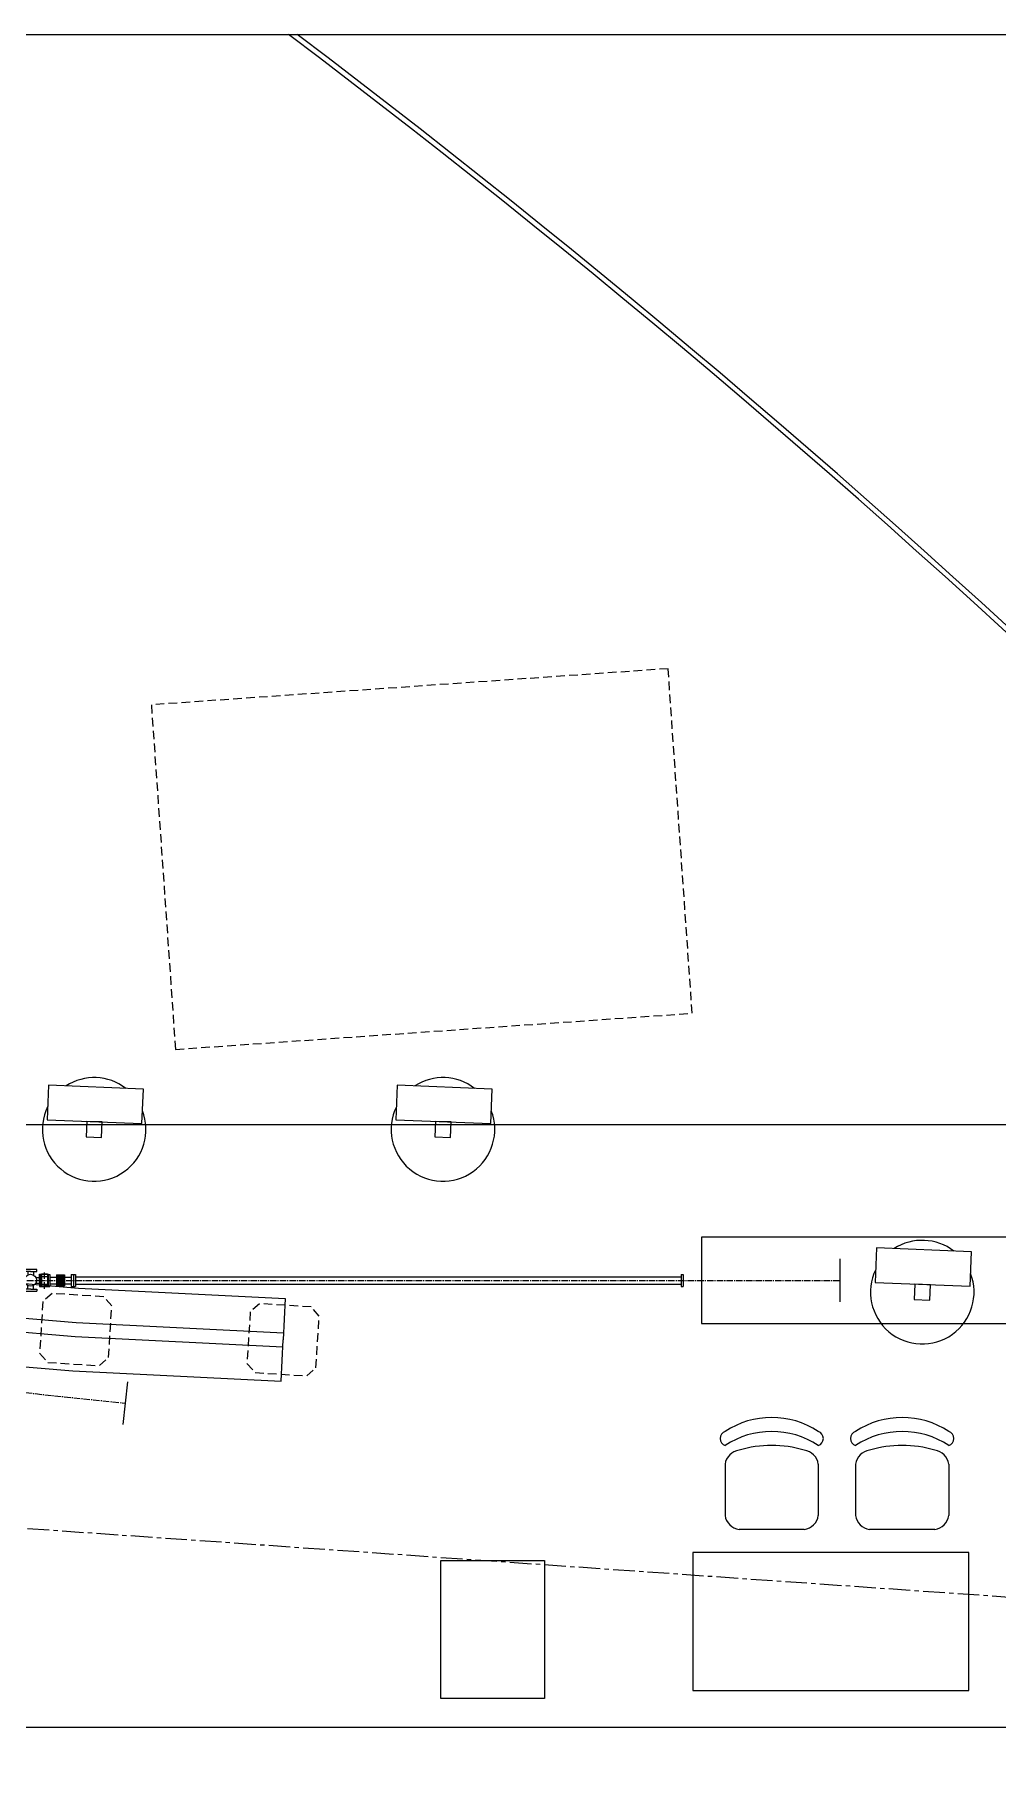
# Model space of a CAD drawing. Extents: x -50 to 48714, y -13211 to 6743.
# Drawn here: x 32224 to 37801, y -3257 to 6743 of the extents above; entities that cross this region are included whole.
import ezdxf

# ---------------------------------------------------------------- set-up
doc = ezdxf.new("R2010")
doc.units = 0
doc.header["$LTSCALE"] = 50
for name, pattern in [('UE46_01$0$GESTRICHELT2', [0.375, 0.25, -0.125]), ('UE46_01$0$GESTRICHELTX2', [1.5, 1, -0.5]), ('UE46_01$0$MITTE2', [1.125, 0.75, -0.125, 0.125, -0.125]), ('UE46_HMI$0$GESTRICHELTX2', [1.5, 1, -0.5]), ('W_ASL63$0$MITTEX2', [4, 2.5, -0.5, 0.5, -0.5])]:
    doc.linetypes.add(name, pattern=pattern)
doc.layers.get('0').update_dxf_attribs({"linetype": 'CONTINUOUS'})
for name, color, linetype in [('UE46_01$0$FP_1_7', 7, 'CONTINUOUS'), ('UE46_01$0$MEDIEN_SAEULEN', 7, 'UE46_01$0$GESTRICHELTX2'), ('UE46_01$0$MITTE2', 5, 'UE46_01$0$MITTE2'), ('UE46_01$0$MITTEKLEIN', 5, 'UE46_01$0$MITTE2'), ('UE46_01$0$TEXT', 2, 'CONTINUOUS'), ('UE46_01$0$VERDECKT2', 7, 'UE46_01$0$GESTRICHELT2'), ('W_ASL63$0$-EGWD', 7, 'CONTINUOUS'), ('W_ASL63$0$DICK', 8, 'CONTINUOUS'), ('W_ASL63$0$MITTEX2', 5, 'W_ASL63$0$MITTEX2')]:
    doc.layers.add(name, color=color, linetype=linetype)
doc.styles.add('UE46_01$0$STANDARD_H15', font='isocp.shx', dxfattribs={"height": 15})

# ---------------------------------------------------------------- blocks, each defined once
blk = doc.blocks.new('W_ASL63$0$UMLAUF_K')
at = {"layer": 'W_ASL63$0$-EGWD', "color": 1, "linetype": 'CONTINUOUS'}
for radius, start, end in [(55970, 38.30201, 52.9846), (56000, 38.27776, 52.94389)]:
    blk.add_arc((-16000.8, -39946.7), radius, start, end, dxfattribs=at)
blk = doc.blocks.new('W_ASL63', base_point=(-9164.7, 2320.9))
at = {"layer": 'W_ASL63$0$DICK'}
blk.add_line((6836.1, 9064.2), (39549.8, 9064.2), dxfattribs=at)
at = {"layer": 'W_ASL63$0$MITTEX2'}
blk.add_line((5661.5, 1627.3), (30997.2, -144.3), dxfattribs=at)
blk.add_blockref('W_ASL63$0$UMLAUF_K', (6836.1, 4320.3))
blk = doc.blocks.new('UE46_HMI$0$USER_SAEULE')
for points in [[(-45, -45), (45, -45), (45, 45), (-45, 45)], [(-275, -245), (275, -245), (275, -45), (-275, -45)]]:
    blk.add_lwpolyline(points, close=True)
for start, end in [(336.44354, 203.55646), (234.75249, 305.24751)]:
    blk.add_arc((0, 0), 300, start, end)
blk = doc.blocks.new('UE46_HMI')
at = {"linetype": 'UE46_HMI$0$GESTRICHELTX2'}
blk.add_lwpolyline([(15900.8, 2861.8), (16040.3, 866.7), (19033, 1076), (18893.5, 3071.1)], close=True, dxfattribs=at)
at = {"rotation": 177.6593839340127}
for p in [(15569.6, 403.2), (17589.6, 403.2)]:
    blk.add_blockref('UE46_HMI$0$USER_SAEULE', p, dxfattribs=at)
blk = doc.blocks.new('UE46_01$0$K35_6')
for p, q in [((0, 36), (0, -36)), ((12, 36), (0, 36)), ((12, 0), (12, 36)), ((12, 17.5), (32.3, 17.5)), ((12, 0), (12, 17.5)), ((12, 0), (12, -36)), ((98.4, 63.6), (26.4, 63.6)), ((26.4, 51.6), (26.4, 63.6)), ((62.4, 51.6), (26.4, 51.6)), ((46.1, 51.6), (46.1, 31.3)), ((62.4, 51.6), (98.4, 51.6)), ((62.4, 51.6), (79.9, 51.6)), ((79.9, 51.6), (79.9, 31.3)), ((93.7, 17.5), (114, 17.5)), ((98.4, 51.6), (98.4, 63.6)), ((114, 36), (126, 36)), ((114, 0), (114, 36)), ((114, 0), (114, -36)), ((126, 36), (126, -36)), ((12, -36), (0, -36)), ((12, -16.3), (32.3, -16.3)), ((27.6, -50.4), (27.6, -62.4)), ((63.6, -50.4), (27.6, -50.4)), ((27.6, -62.4), (99.6, -62.4)), ((46.1, -50.4), (46.1, -30)), ((63.6, -50.4), (46.1, -50.4)), ((63.6, -50.4), (99.6, -50.4)), ((79.9, -50.4), (79.9, -30)), ((93.7, -16.3), (114, -16.3)), ((99.6, -50.4), (99.6, -62.4)), ((114, -36), (126, -36))]:
    blk.add_line(p, q)
blk.add_circle((63, 0.6), 35)
blk.add_circle((63, 0.6), 35)
blk.add_circle((63, 0.6), 35)
blk = doc.blocks.new('UE46_01$0$V_DN40_O')
for p, q in [((-5, 22.5), (40, 22.5)), ((0, 38), (35, 38)), ((0, 38), (0, 35)), ((35, 38), (35, 35)), ((-5, -22.5), (40, -22.5)), ((0, -35), (0, -38)), ((35, -38), (0, -38)), ((35, -35), (35, -38))]:
    blk.add_line(p, q)
blk.add_lwpolyline([(-5, 35), (-5, -35), (40, -35), (40, 35)], close=True)
at = {"layer": 'UE46_01$0$MITTEKLEIN'}
blk.add_line((17.5, -48), (17.5, 48), dxfattribs=at)
at = {"layer": 'UE46_01$0$VERDECKT2'}
for p, q in [((0, 35), (0, -35)), ((35, 35), (35, -35))]:
    blk.add_line(p, q, dxfattribs=at)
blk = doc.blocks.new('UE46_01$0$CF35_150')
for p, q in [((0, 34.7), (12.7, 34.7)), ((0, 34.7), (0, -34.7)), ((12.7, 34.7), (12.7, -34.7)), ((12.7, 19.1), (52.5, 19.1)), ((52.5, 31.6), (97.5, 31.6)), ((52.5, 31.6), (52.5, -31.6)), ((53.8, 31.6), (53.8, -31.6)), ((55.3, 31.6), (55.3, -31.6)), ((56.7, 31.6), (56.7, -31.6)), ((58.1, 31.6), (58.1, -31.6)), ((59.5, 31.6), (59.5, -31.6)), ((60.9, 31.6), (60.9, -31.6)), ((62.3, 31.6), (62.3, -31.6)), ((63.7, 31.6), (63.7, -31.6)), ((65.1, 31.6), (65.1, -31.6)), ((66.5, 31.6), (66.5, -31.6)), ((68, 31.6), (68, -31.6)), ((69.4, 31.6), (69.4, -31.6)), ((70.8, 31.6), (70.8, -31.6)), ((72.2, 31.6), (72.2, -31.6)), ((73.6, 31.6), (73.6, -31.6)), ((75, 31.6), (75, -31.6)), ((76.4, 31.6), (76.4, -31.6)), ((77.8, 31.6), (77.8, -31.6)), ((79.2, 31.6), (79.2, -31.6)), ((80.6, 31.6), (80.6, -31.6)), ((82, 31.6), (82, -31.6)), ((83.5, 31.6), (83.5, -31.6)), ((84.9, 31.6), (84.9, -31.6)), ((86.3, 31.6), (86.3, -31.6)), ((87.7, 31.6), (87.7, -31.6)), ((89.1, 31.6), (89.1, -31.6)), ((90.5, 31.6), (90.5, -31.6)), ((91.9, 31.6), (91.9, -31.6)), ((93.3, 31.6), (93.3, -31.6)), ((94.7, 31.6), (94.7, -31.6)), ((96.2, 31.6), (96.2, -31.6)), ((97.5, 31.6), (97.5, -31.6)), ((97.5, 19.1), (137.3, 19.1)), ((137.3, 34.7), (137.3, -34.7)), ((137.3, 34.7), (150, 34.7)), ((150, 34.7), (150, -34.7)), ((0, -34.7), (12.7, -34.7)), ((12.7, -19.1), (52.5, -19.1)), ((52.5, -31.6), (97.5, -31.6)), ((97.5, -19.1), (137.3, -19.1)), ((137.3, -34.7), (150, -34.7))]:
    blk.add_line(p, q)
at = {"layer": 'UE46_01$0$TEXT', "style": 'UE46_01$0$STANDARD_H15', "flags": 1}
for tag, p in [('ID', (1.2, -200.2)), ('SPARTE', (1.2, -285.7)), ('BEZ', (1.2, -228.7)), ('KURZBEZ', (1.2, -257.2)), ('FIRMA', (1.2, -314.2)), ('TYP', (1.2, -342.7)), ('AUSSCHR', (1.2, -399.7)), ('PREIS', (1.2, -371.2)), ('STATUS', (1.2, -485.2)), ('BEST', (1.2, -428.2)), ('LIEFER', (1.2, -456.7)), ('BEMERK', (1.2, -513.7))]:
    blk.add_attdef(tag, p, '', height=15, dxfattribs=at)
blk = doc.blocks.new('UE46_01$0$F_CF35')
for p, q in [((0, 34.7), (0, -34.7)), ((0, 34.7), (12.7, 34.7)), ((12.7, 34.7), (12.7, -34.7)), ((0, -34.7), (12.7, -34.7))]:
    blk.add_line(p, q)
blk = doc.blocks.new('UE46_01$0$M_SAEULE')
at = {"layer": 'UE46_01$0$MEDIEN_SAEULEN'}
blk.add_lwpolyline([(-200, 150), (-200, -150), (-150, -200), (150, -200), (200, -150), (200, 150), (150, 200), (-150, 200)], close=True, dxfattribs=at)
blk = doc.blocks.new('UE46_01$0$USER_SAEULE')
for points in [[(-45, -45), (45, -45), (45, 45), (-45, 45)], [(-275, -245), (275, -245), (275, -45), (-275, -45)]]:
    blk.add_lwpolyline(points, close=True)
for start, end in [(336.44354, 203.55646), (234.75249, 305.24751)]:
    blk.add_arc((0, 0), 300, start, end)
blk = doc.blocks.new('UE46_01')
for p, q in [((24201.7, 479.1), (24092.4, 265.4)), ((24201.7, 479.1), (25135.1, 1.5)), ((30157.8, 432), (40257.8, 432)), ((24110.6, 301.1), (25080, -195)), ((23983, 51.8), (24092.4, 265.4)), ((24074.1, 229.8), (25058, -273.6)), ((23983, 51.8), (25003, -470.1)), ((25135.1, 1.5), (27275.7, -155.5)), ((25080, -195), (27264.8, -355.3)), ((27275.7, -155.5), (28977.1, -215.9)), ((25058, -273.6), (27260.4, -435.2)), ((28977.1, -215.9), (32478.8, -516.1)), ((27264.8, -355.3), (28965, -415.6)), ((36887.7, -346), (36887.7, -596)), ((25003, -470.1), (27249.6, -634.9)), ((27260.4, -435.2), (28960.2, -495.5)), ((28960.2, -495.5), (32459.9, -795.5)), ((28965, -415.6), (32465.3, -715.6)), ((32462, -449.8), (35968.6, -449.8)), ((32462, -492.2), (35968.6, -492.2)), ((32478.8, -516.1), (33675.3, -575.1)), ((33675.3, -575.1), (33663.5, -814.8)), ((27249.6, -634.9), (28948.1, -695.2)), ((28948.1, -695.2), (32446.4, -995)), ((32459.9, -795.5), (33661.5, -854.8)), ((32465.3, -715.6), (33665.4, -774.9)), ((33651.6, -1054.5), (33663.5, -814.8)), ((32446.4, -995), (33651.6, -1054.5)), ((32737.3, -1306.1), (32763.5, -1057.5)), ((28157.8, -3058), (43157.8, -3058))]:
    blk.add_line(p, q)
for points in [[(36087.7, -721), (41087.7, -721), (41087.7, -221), (36087.7, -221)], [(34577.9, -2092.5), (35177.9, -2092.5), (35177.9, -2892.5), (34577.9, -2892.5)], [(36036.1, -2845.9), (37636.1, -2845.9), (37636.1, -2045.9), (36036.1, -2045.9)]]:
    blk.add_lwpolyline(points, close=True)
at = {"layer": 'UE46_01$0$FP_1_7'}
for p, q in [((36223.4, -1534.9), (36223.4, -1831.9)), ((36763.4, -1534.9), (36763.4, -1831.9)), ((36979.4, -1534.9), (36979.4, -1831.9)), ((37519.4, -1534.9), (37519.4, -1831.9)), ((36682.4, -1912.9), (36304.4, -1912.9)), ((37438.4, -1912.9), (37060.4, -1912.9))]:
    blk.add_line(p, q, dxfattribs=at)
for centre, radius, start, end in [((36493.4, -1755.4), 490.5, 56.60151, 123.39849), ((37249.4, -1755.4), 490.5, 56.60151, 123.39849), ((36236.9, -1386.4), 42.7, 108.43495, 251.56505), ((36493.4, -1836.4), 490.5, 56.60151, 123.39849), ((36749.9, -1386.4), 42.7, 288.43495, 71.56505), ((36992.9, -1386.4), 42.7, 108.43495, 251.56505), ((37249.4, -1836.4), 490.5, 56.60151, 123.39849), ((37505.9, -1386.4), 42.7, 288.43495, 71.56505), ((36317.9, -1548.4), 95.5, 98.1301, 171.86989), ((36493.4, -2101.9), 675, 73.7398, 106.2602), ((36668.9, -1548.4), 95.5, 8.13011, 81.8699), ((37073.9, -1548.4), 95.5, 98.1301, 171.86989), ((37249.4, -2101.9), 675, 73.7398, 106.2602), ((37424.9, -1548.4), 95.5, 8.13011, 81.8699), ((36317.9, -1818.4), 95.5, 188.1301, 261.86989), ((36668.9, -1818.4), 95.5, 278.13011, 351.8699), ((37073.9, -1818.4), 95.5, 188.1301, 261.86989), ((37424.9, -1818.4), 95.5, 278.13011, 351.8699)]:
    blk.add_arc(centre, radius, start, end, dxfattribs=at)
at = {"layer": 'UE46_01$0$MITTE2'}
for p, q in [((30887.7, -471), (36887.7, -471)), ((29766.8, -868.2), (32750.4, -1181.8))]:
    blk.add_line(p, q, dxfattribs=at)
for name, p, rotation in [('UE46_01$0$USER_SAEULE', (37365.6, -539.1), 177.659383934009), ('UE46_01$0$K35_6', (32138.3, -471), 9.922933036830989e-12), ('UE46_01$0$V_DN40_O', (32264.3, -471), 9.922933036830989e-12), ('UE46_01$0$CF35_150', (32299.3, -471), 359.9999999999969), ('UE46_01$0$M_SAEULE', (32462.6, -755.6), 176.4257905147617), ('UE46_01$0$M_SAEULE', (33663.5, -814.8), 176.4257905147617)]:
    blk.add_blockref(name, p, dxfattribs=dict(rotation=rotation))
for p in [(32449.3, -471), (35968.6, -471)]:
    blk.add_blockref('UE46_01$0$F_CF35', p)

msp = doc.modelspace()

# ---------------------------------------------------------------- block references
for name, p in [('W_ASL63', (0, 0)), ('UE46_HMI', (17000, 0)), ('UE46_01', (0, 0))]:
    msp.add_blockref(name, p)

doc.saveas('drawing.dxf')
